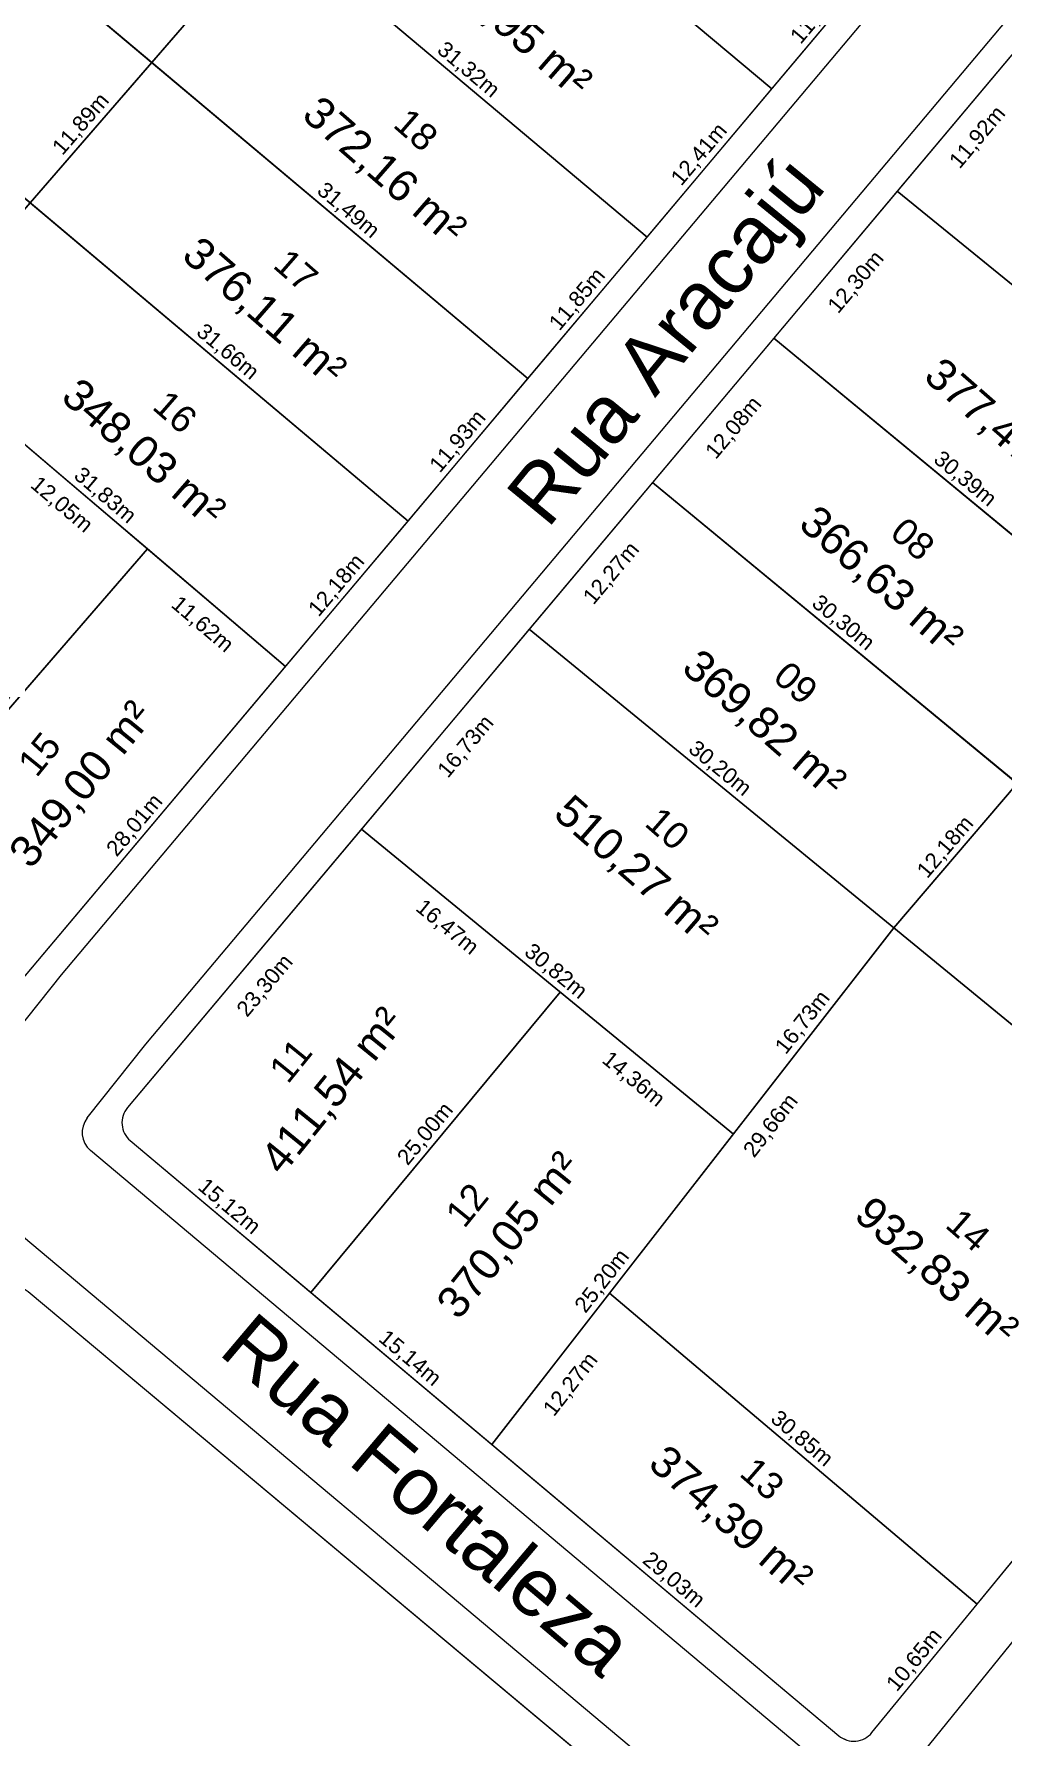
# Model space of a CAD drawing. Header units: metres. Extents: x 3808 to 8215, y 2374 to 6187.
# Drawn here: x 5140.2 to 5202.3, y 3120.1 to 3229.2 of the extents above; entities that cross this region are included whole.
import ezdxf

# ---------------------------------------------------------------- set-up
doc = ezdxf.new("R2010")
doc.units = ezdxf.units.M
for name, color, linetype in [('Areas Lotes', 1, 'Continuous'), ('Calçada', 8, 'Continuous'), ('COTAS', 7, 'Continuous'), ('Lote', 7, 'Continuous'), ('Nome das Ruas', 7, 'Continuous'), ('Nº Lote', 7, 'Continuous'), ('quadras', 7, 'Continuous')]:
    doc.layers.add(name, color=color, linetype=linetype)
doc.styles.add('Arial', font='arial.ttf')
doc.dimstyles.new('Copy(2) of ISO-25', dxfattribs={"dimtxt": 1, "dimasz": 2.5, "dimexe": 1.25, "dimexo": 0.625, "dimgap": 0.2, "dimtad": 1, "dimtoh": 1, "dimlfac": 1, "dimzin": 1, "dimtxsty": 'Arial', "dimblk": 'NONE', "dimcen": 0, "dimse1": 1, "dimse2": 1, "dimsd1": 1, "dimsd2": 1, "dimclrt": 256, "dimaunit": 1, "dimadec": 3, "dimazin": 0, "dimtfac": 1, "dimtmove": 0, "dimatfit": 3, "dimldrblk": 'NONE', "dimfxl": 1, "dimtolj": 1, "dimtzin": 0, "dimarcsym": 0})

# ---------------------------------------------------------------- blocks, each defined once
blk = doc.blocks.new('*D2411')
at = {"layer": 'Defpoints', "color": 0, "linetype": 'Continuous', "transparency": 16777216}
for p in [(5139.79, 3148.65), (5138.3, 3146.87), (5238.86, 3065.81)]:
    blk.add_point(p, dxfattribs=at)
at = {"layer": 'COTAS', "linetype": 'Continuous', "lineweight": 5, "transparency": 16777216, "insert": (5188.35, 3106.07), "char_height": 1, "attachment_point": 5, "rotation": 320.1004, "style": 'Arial'}
blk.add_mtext('\\A1;129,14m', dxfattribs=at)
blk = doc.blocks.new('_None')
blk = doc.blocks.new('*D2471')
at = {"layer": 'Defpoints', "color": 0, "linetype": 'Continuous', "transparency": 16777216}
for p in [(5146.34, 3158.32), (5157.92, 3148.6), (5157.92, 3148.6)]:
    blk.add_point(p, dxfattribs=at)
at = {"layer": 'COTAS', "linetype": 'Continuous', "lineweight": 5, "transparency": 16777216, "insert": (5152.65, 3154.07), "char_height": 1, "attachment_point": 5, "rotation": 319.9861, "style": 'Arial'}
blk.add_mtext('\\A1;15,12m', dxfattribs=at)
blk = doc.blocks.new('*D2472')
at = {"layer": 'Defpoints', "color": 0, "linetype": 'Continuous', "transparency": 16777216}
for p in [(5157.92, 3148.6), (5169.51, 3138.87), (5169.51, 3138.87)]:
    blk.add_point(p, dxfattribs=at)
at = {"layer": 'COTAS', "linetype": 'Continuous', "lineweight": 5, "transparency": 16777216, "insert": (5164.23, 3144.35), "char_height": 1, "attachment_point": 5, "rotation": 319.9861, "style": 'Arial'}
blk.add_mtext('\\A1;15,14m', dxfattribs=at)
blk = doc.blocks.new('*D2473')
at = {"layer": 'Defpoints', "color": 0, "linetype": 'Continuous', "transparency": 16777216}
for p in [(5169.51, 3138.87), (5191.75, 3120.2), (5191.75, 3120.2)]:
    blk.add_point(p, dxfattribs=at)
at = {"layer": 'COTAS', "linetype": 'Continuous', "lineweight": 5, "transparency": 16777216, "insert": (5181.14, 3130.15), "char_height": 1, "attachment_point": 5, "rotation": 319.9861, "style": 'Arial'}
blk.add_mtext('\\A1;29,03m', dxfattribs=at)
blk = doc.blocks.new('*D2474')
at = {"layer": 'Defpoints', "color": 0, "linetype": 'Continuous', "transparency": 16777216}
for p in [(5200.62, 3128.64), (5200.62, 3128.64), (5193.87, 3120.4)]:
    blk.add_point(p, dxfattribs=at)
at = {"layer": 'COTAS', "linetype": 'Continuous', "lineweight": 5, "transparency": 16777216, "insert": (5196.63, 3125.03), "char_height": 1, "attachment_point": 5, "rotation": 50.6648, "style": 'Arial'}
blk.add_mtext('\\A1;10,65m', dxfattribs=at)
blk = doc.blocks.new('*D2475')
at = {"layer": 'Defpoints', "color": 0, "linetype": 'Continuous', "transparency": 16777216}
for p in [(5219.71, 3151.93), (5219.71, 3151.93), (5200.62, 3128.64)]:
    blk.add_point(p, dxfattribs=at)
at = {"layer": 'COTAS', "linetype": 'Continuous', "lineweight": 5, "transparency": 16777216, "insert": (5209.55, 3140.79), "char_height": 1, "attachment_point": 5, "rotation": 50.6648, "style": 'Arial'}
blk.add_mtext('\\A1;30,12m', dxfattribs=at)
blk = doc.blocks.new('*D2481')
at = {"layer": 'Defpoints', "color": 0, "linetype": 'Continuous', "transparency": 16777216}
for p in [(5161.15, 3178.28), (5163.12, 3176.62), (5146.16, 3160.44)]:
    blk.add_point(p, dxfattribs=at)
at = {"layer": 'COTAS', "linetype": 'Continuous', "lineweight": 5, "transparency": 16777216, "insert": (5155.01, 3168.22), "char_height": 1, "attachment_point": 5, "rotation": 49.959, "style": 'Arial'}
blk.add_mtext('\\A1;23,30m', dxfattribs=at)
blk = doc.blocks.new('*D2482')
at = {"layer": 'Defpoints', "color": 0, "linetype": 'Continuous', "transparency": 16777216}
for p in [(5171.91, 3191.08), (5173.88, 3189.43), (5161.15, 3178.28)]:
    blk.add_point(p, dxfattribs=at)
at = {"layer": 'COTAS', "linetype": 'Continuous', "lineweight": 5, "transparency": 16777216, "insert": (5167.88, 3183.54), "char_height": 1, "attachment_point": 5, "rotation": 49.959, "style": 'Arial'}
blk.add_mtext('\\A1;16,73m', dxfattribs=at)
blk = doc.blocks.new('*D2483')
at = {"layer": 'Defpoints', "color": 0, "linetype": 'Continuous', "transparency": 16777216}
for p in [(5179.8, 3200.48), (5181.77, 3198.82), (5171.91, 3191.08)]:
    blk.add_point(p, dxfattribs=at)
at = {"layer": 'COTAS', "linetype": 'Continuous', "lineweight": 5, "transparency": 16777216, "insert": (5177.21, 3194.64), "char_height": 1, "attachment_point": 5, "rotation": 49.959, "style": 'Arial'}
blk.add_mtext('\\A1;12,27m', dxfattribs=at)
blk = doc.blocks.new('*D2484')
at = {"layer": 'Defpoints', "color": 0, "linetype": 'Continuous', "transparency": 16777216}
for p in [(5187.58, 3209.73), (5189.55, 3208.07), (5179.8, 3200.48)]:
    blk.add_point(p, dxfattribs=at)
at = {"layer": 'COTAS', "linetype": 'Continuous', "lineweight": 5, "transparency": 16777216, "insert": (5185.05, 3203.96), "char_height": 1, "attachment_point": 5, "rotation": 49.959, "style": 'Arial'}
blk.add_mtext('\\A1;12,08m', dxfattribs=at)
blk = doc.blocks.new('*D2485')
at = {"layer": 'Defpoints', "color": 0, "linetype": 'Continuous', "transparency": 16777216}
for p in [(5195.49, 3219.14), (5197.46, 3217.49), (5187.58, 3209.73)]:
    blk.add_point(p, dxfattribs=at)
at = {"layer": 'COTAS', "linetype": 'Continuous', "lineweight": 5, "transparency": 16777216, "insert": (5192.89, 3213.29), "char_height": 1, "attachment_point": 5, "rotation": 49.959, "style": 'Arial'}
blk.add_mtext('\\A1;12,30m', dxfattribs=at)
blk = doc.blocks.new('*D2486')
at = {"layer": 'Defpoints', "color": 0, "linetype": 'Continuous', "transparency": 16777216}
for p in [(5203.16, 3228.27), (5205.13, 3226.62), (5195.49, 3219.14)]:
    blk.add_point(p, dxfattribs=at)
at = {"layer": 'COTAS', "linetype": 'Continuous', "lineweight": 5, "transparency": 16777216, "insert": (5200.68, 3222.57), "char_height": 1, "attachment_point": 5, "rotation": 49.959, "style": 'Arial'}
blk.add_mtext('\\A1;11,92m', dxfattribs=at)
blk = doc.blocks.new('*D2493')
at = {"layer": 'Defpoints', "color": 0, "linetype": 'Continuous', "transparency": 16777216}
for p in [(5161.15, 3178.28), (5184.99, 3158.75), (5184.99, 3158.75)]:
    blk.add_point(p, dxfattribs=at)
at = {"layer": 'COTAS', "linetype": 'Continuous', "lineweight": 5, "transparency": 16777216, "insert": (5173.58, 3169.13), "char_height": 1, "attachment_point": 5, "rotation": 320.6865, "style": 'Arial'}
blk.add_mtext('\\A1;30,82m', dxfattribs=at)
blk = doc.blocks.new('*D2494')
at = {"layer": 'Defpoints', "color": 0, "linetype": 'Continuous', "transparency": 16777216}
for p in [(5173.89, 3167.84), (5173.89, 3167.84), (5157.92, 3148.6)]:
    blk.add_point(p, dxfattribs=at)
at = {"layer": 'COTAS', "linetype": 'Continuous', "lineweight": 5, "transparency": 16777216, "insert": (5165.29, 3158.73), "char_height": 1, "attachment_point": 5, "rotation": 50.3159, "style": 'Arial'}
blk.add_mtext('\\A1;25,00m', dxfattribs=at)
blk = doc.blocks.new('*D2495')
at = {"layer": 'Defpoints', "color": 0, "linetype": 'Continuous', "transparency": 16777216}
for p in [(5184.99, 3158.75), (5184.99, 3158.75), (5169.51, 3138.87)]:
    blk.add_point(p, dxfattribs=at)
at = {"layer": 'COTAS', "linetype": 'Continuous', "lineweight": 5, "transparency": 16777216, "insert": (5176.62, 3149.3), "char_height": 1, "attachment_point": 5, "rotation": 52.0931, "style": 'Arial'}
blk.add_mtext('\\A1;25,20m', dxfattribs=at)
blk = doc.blocks.new('*D2496')
at = {"layer": 'Defpoints', "color": 0, "linetype": 'Continuous', "transparency": 16777216}
for p in [(5177.05, 3148.55), (5200.62, 3128.64), (5200.62, 3128.64)]:
    blk.add_point(p, dxfattribs=at)
at = {"layer": 'COTAS', "linetype": 'Continuous', "lineweight": 5, "transparency": 16777216, "insert": (5189.35, 3139.2), "char_height": 1, "attachment_point": 5, "rotation": 319.8106, "style": 'Arial'}
blk.add_mtext('\\A1;30,85m', dxfattribs=at)
blk = doc.blocks.new('*D2497')
at = {"layer": 'Defpoints', "color": 0, "linetype": 'Continuous', "transparency": 16777216}
for p in [(5177.05, 3148.55), (5179, 3147.03), (5169.51, 3138.87)]:
    blk.add_point(p, dxfattribs=at)
at = {"layer": 'COTAS', "linetype": 'Continuous', "lineweight": 5, "transparency": 16777216, "insert": (5174.6, 3142.68), "char_height": 1, "attachment_point": 5, "rotation": 52.0931, "style": 'Arial'}
blk.add_mtext('\\A1;12,27m', dxfattribs=at)
blk = doc.blocks.new('*D2498')
at = {"layer": 'Defpoints', "color": 0, "linetype": 'Continuous', "transparency": 16777216}
for p in [(5195.27, 3171.95), (5197.18, 3170.46), (5177.05, 3148.55)]:
    blk.add_point(p, dxfattribs=at)
at = {"layer": 'COTAS', "linetype": 'Continuous', "lineweight": 5, "transparency": 16777216, "insert": (5187.43, 3159.26), "char_height": 1, "attachment_point": 5, "rotation": 52.0931, "style": 'Arial'}
blk.add_mtext('\\A1;29,66m', dxfattribs=at)
blk = doc.blocks.new('*D2499')
at = {"layer": 'Defpoints', "color": 0, "linetype": 'Continuous', "transparency": 16777216}
for p in [(5195.27, 3171.95), (5219.71, 3151.93), (5218.2, 3150.09)]:
    blk.add_point(p, dxfattribs=at)
at = {"layer": 'COTAS', "linetype": 'Continuous', "lineweight": 5, "transparency": 16777216, "insert": (5206.49, 3160.71), "char_height": 1, "attachment_point": 5, "rotation": 320.6865, "style": 'Arial'}
blk.add_mtext('\\A1;31,59m', dxfattribs=at)
blk = doc.blocks.new('*D2500')
at = {"layer": 'Defpoints', "color": 0, "linetype": 'Continuous', "transparency": 16777216}
for p in [(5195.27, 3171.95), (5195.27, 3171.95), (5184.92, 3158.81)]:
    blk.add_point(p, dxfattribs=at)
at = {"layer": 'COTAS', "linetype": 'Continuous', "lineweight": 5, "transparency": 16777216, "insert": (5189.47, 3165.87), "char_height": 1, "attachment_point": 5, "rotation": 51.7785, "style": 'Arial'}
blk.add_mtext('\\A1;16,73m', dxfattribs=at)
blk = doc.blocks.new('*D2501')
at = {"layer": 'Defpoints', "color": 0, "linetype": 'Continuous', "transparency": 16777216}
for p in [(5171.91, 3191.08), (5195.27, 3171.95), (5195.27, 3171.95)]:
    blk.add_point(p, dxfattribs=at)
at = {"layer": 'COTAS', "linetype": 'Continuous', "lineweight": 5, "transparency": 16777216, "insert": (5184.1, 3182.13), "char_height": 1, "attachment_point": 5, "rotation": 320.6865, "style": 'Arial'}
blk.add_mtext('\\A1;30,20m', dxfattribs=at)
blk = doc.blocks.new('*D2502')
at = {"layer": 'Defpoints', "color": 0, "linetype": 'Continuous', "transparency": 16777216}
for p in [(5203.18, 3181.21), (5203.18, 3181.21), (5195.27, 3171.95)]:
    blk.add_point(p, dxfattribs=at)
at = {"layer": 'COTAS', "linetype": 'Continuous', "lineweight": 5, "transparency": 16777216, "insert": (5198.62, 3177.1), "char_height": 1, "attachment_point": 5, "rotation": 49.5003, "style": 'Arial'}
blk.add_mtext('\\A1;12,18m', dxfattribs=at)
blk = doc.blocks.new('*D2506')
at = {"layer": 'Defpoints', "color": 0, "linetype": 'Continuous', "transparency": 16777216}
for p in [(5179.8, 3200.48), (5203.18, 3181.21), (5203.18, 3181.21)]:
    blk.add_point(p, dxfattribs=at)
at = {"layer": 'COTAS', "linetype": 'Continuous', "lineweight": 5, "transparency": 16777216, "insert": (5192, 3191.46), "char_height": 1, "attachment_point": 5, "rotation": 320.5069, "style": 'Arial'}
blk.add_mtext('\\A1;30,30m', dxfattribs=at)
blk = doc.blocks.new('*D2508')
at = {"layer": 'Defpoints', "color": 0, "linetype": 'Continuous', "transparency": 16777216}
for p in [(5187.58, 3209.73), (5211.03, 3190.4), (5211.03, 3190.4)]:
    blk.add_point(p, dxfattribs=at)
at = {"layer": 'COTAS', "linetype": 'Continuous', "lineweight": 5, "transparency": 16777216, "insert": (5199.81, 3200.68), "char_height": 1, "attachment_point": 5, "rotation": 320.5069, "style": 'Arial'}
blk.add_mtext('\\A1;30,39m', dxfattribs=at)
blk = doc.blocks.new('*D2510')
at = {"layer": 'Defpoints', "color": 0, "linetype": 'Continuous', "transparency": 16777216}
for p in [(5195.49, 3219.14), (5219.15, 3199.91), (5219.15, 3199.91)]:
    blk.add_point(p, dxfattribs=at)
at = {"layer": 'COTAS', "linetype": 'Continuous', "lineweight": 5, "transparency": 16777216, "insert": (5207.82, 3210.15), "char_height": 1, "attachment_point": 5, "rotation": 320.8914, "style": 'Arial'}
blk.add_mtext('\\A1;30,50m', dxfattribs=at)
blk = doc.blocks.new('*D2742')
at = {"layer": 'Defpoints', "color": 0, "linetype": 'Continuous', "transparency": 16777216}
for p in [(5156.29, 3188.69), (5156.29, 3188.69), (5138.25, 3167.27)]:
    blk.add_point(p, dxfattribs=at)
at = {"layer": 'COTAS', "linetype": 'Continuous', "lineweight": 5, "transparency": 16777216, "insert": (5146.66, 3178.5), "char_height": 1, "attachment_point": 5, "rotation": 49.9018, "style": 'Arial'}
blk.add_mtext('\\A1;28,01m', dxfattribs=at)
blk = doc.blocks.new('*D2743')
at = {"layer": 'Defpoints', "color": 0, "linetype": 'Continuous', "transparency": 16777216}
for p in [(5164.14, 3198.01), (5164.14, 3198.01), (5156.29, 3188.69)]:
    blk.add_point(p, dxfattribs=at)
at = {"layer": 'COTAS', "linetype": 'Continuous', "lineweight": 5, "transparency": 16777216, "insert": (5159.6, 3193.87), "char_height": 1, "attachment_point": 5, "rotation": 49.9018, "style": 'Arial'}
blk.add_mtext('\\A1;12,18m', dxfattribs=at)
blk = doc.blocks.new('*D2744')
at = {"layer": 'Defpoints', "color": 0, "linetype": 'Continuous', "transparency": 16777216}
for p in [(5171.83, 3207.14), (5171.83, 3207.14), (5164.14, 3198.01)]:
    blk.add_point(p, dxfattribs=at)
at = {"layer": 'COTAS', "linetype": 'Continuous', "lineweight": 5, "transparency": 16777216, "insert": (5167.37, 3203.09), "char_height": 1, "attachment_point": 5, "rotation": 49.9018, "style": 'Arial'}
blk.add_mtext('\\A1;11,93m', dxfattribs=at)
blk = doc.blocks.new('*D2745')
at = {"layer": 'Defpoints', "color": 0, "linetype": 'Continuous', "transparency": 16777216}
for p in [(5179.46, 3216.21), (5179.46, 3216.21), (5171.83, 3207.14)]:
    blk.add_point(p, dxfattribs=at)
at = {"layer": 'COTAS', "linetype": 'Continuous', "lineweight": 5, "transparency": 16777216, "insert": (5175.03, 3212.19), "char_height": 1, "attachment_point": 5, "rotation": 49.9018, "style": 'Arial'}
blk.add_mtext('\\A1;11,85m', dxfattribs=at)
blk = doc.blocks.new('*D2746')
at = {"layer": 'Defpoints', "color": 0, "linetype": 'Continuous', "transparency": 16777216}
for p in [(5187.45, 3225.7), (5187.45, 3225.7), (5179.46, 3216.21)]:
    blk.add_point(p, dxfattribs=at)
at = {"layer": 'COTAS', "linetype": 'Continuous', "lineweight": 5, "transparency": 16777216, "insert": (5182.84, 3221.47), "char_height": 1, "attachment_point": 5, "rotation": 49.9018, "style": 'Arial'}
blk.add_mtext('\\A1;12,41m', dxfattribs=at)
blk = doc.blocks.new('*D2747')
at = {"layer": 'Defpoints', "color": 0, "linetype": 'Continuous', "transparency": 16777216}
for p in [(5194.75, 3234.37), (5194.75, 3234.37), (5187.45, 3225.7)]:
    blk.add_point(p, dxfattribs=at)
at = {"layer": 'COTAS', "linetype": 'Continuous', "lineweight": 5, "transparency": 16777216, "insert": (5190.49, 3230.55), "char_height": 1, "attachment_point": 5, "rotation": 49.9018, "style": 'Arial'}
blk.add_mtext('\\A1;11,33m', dxfattribs=at)
blk = doc.blocks.new('*D2762')
at = {"layer": 'Defpoints', "color": 0, "linetype": 'Continuous', "transparency": 16777216}
for p in [(5147.71, 3227.39), (5147.71, 3227.39), (5139.92, 3218.4)]:
    blk.add_point(p, dxfattribs=at)
at = {"layer": 'COTAS', "linetype": 'Continuous', "lineweight": 5, "transparency": 16777216, "insert": (5143.21, 3223.42), "char_height": 1, "attachment_point": 5, "rotation": 49.0793, "style": 'Arial'}
blk.add_mtext('\\A1;11,89m', dxfattribs=at)
blk = doc.blocks.new('*D2763')
at = {"layer": 'Defpoints', "color": 0, "linetype": 'Continuous', "transparency": 16777216}
for p in [(5155.48, 3236.35), (5155.48, 3236.35), (5147.71, 3227.39)]:
    blk.add_point(p, dxfattribs=at)
at = {"layer": 'COTAS', "linetype": 'Continuous', "lineweight": 5, "transparency": 16777216, "insert": (5150.99, 3232.39), "char_height": 1, "attachment_point": 5, "rotation": 49.0793, "style": 'Arial'}
blk.add_mtext('\\A1;11,85m', dxfattribs=at)
blk = doc.blocks.new('*D2769')
at = {"layer": 'Defpoints', "color": 0, "linetype": 'Continuous', "transparency": 16777216}
for p in [(5147.44, 3196.23), (5147.44, 3196.23), (5128.09, 3173.9)]:
    blk.add_point(p, dxfattribs=at)
at = {"layer": 'COTAS', "linetype": 'Continuous', "lineweight": 5, "transparency": 16777216, "insert": (5137.16, 3185.59), "char_height": 1, "attachment_point": 5, "rotation": 49.0793, "style": 'Arial'}
blk.add_mtext('\\A1;29,55m', dxfattribs=at)
blk = doc.blocks.new('*D2773')
at = {"layer": 'Defpoints', "color": 0, "linetype": 'Continuous', "transparency": 16777216}
for p in [(5138.27, 3204.04), (5147.44, 3196.23), (5145.98, 3194.51)]:
    blk.add_point(p, dxfattribs=at)
at = {"layer": 'COTAS', "linetype": 'Continuous', "lineweight": 5, "transparency": 16777216, "insert": (5141.91, 3199.03), "char_height": 1, "attachment_point": 5, "rotation": 319.5993, "style": 'Arial'}
blk.add_mtext('\\A1;12,05m', dxfattribs=at)
blk = doc.blocks.new('*D2774')
at = {"layer": 'Defpoints', "color": 0, "linetype": 'Continuous', "transparency": 16777216}
for p in [(5147.44, 3196.23), (5156.29, 3188.69), (5154.83, 3186.98)]:
    blk.add_point(p, dxfattribs=at)
at = {"layer": 'COTAS', "linetype": 'Continuous', "lineweight": 5, "transparency": 16777216, "insert": (5150.93, 3191.36), "char_height": 1, "attachment_point": 5, "rotation": 319.5993, "style": 'Arial'}
blk.add_mtext('\\A1;11,62m', dxfattribs=at)
blk = doc.blocks.new('*D2776')
at = {"layer": 'Defpoints', "color": 0, "linetype": 'Continuous', "transparency": 16777216}
for p in [(5132.06, 3209.33), (5156.29, 3188.69), (5156.29, 3188.69)]:
    blk.add_point(p, dxfattribs=at)
at = {"layer": 'COTAS', "linetype": 'Continuous', "lineweight": 5, "transparency": 16777216, "insert": (5144.69, 3199.62), "char_height": 1, "attachment_point": 5, "rotation": 319.5863, "style": 'Arial'}
blk.add_mtext('\\A1;31,83m', dxfattribs=at)
blk = doc.blocks.new('*D2778')
at = {"layer": 'Defpoints', "color": 0, "linetype": 'Continuous', "transparency": 16777216}
for p in [(5139.92, 3218.4), (5164.14, 3198.01), (5164.14, 3198.01)]:
    blk.add_point(p, dxfattribs=at)
at = {"layer": 'COTAS', "linetype": 'Continuous', "lineweight": 5, "transparency": 16777216, "insert": (5152.55, 3208.82), "char_height": 1, "attachment_point": 5, "rotation": 319.9039, "style": 'Arial'}
blk.add_mtext('\\A1;31,66m', dxfattribs=at)
blk = doc.blocks.new('*D2779')
at = {"layer": 'Defpoints', "color": 0, "linetype": 'Continuous', "transparency": 16777216}
for p in [(5125.47, 3246.06), (5147.71, 3227.39), (5147.71, 3227.39)]:
    blk.add_point(p, dxfattribs=at)
at = {"layer": 'COTAS', "linetype": 'Continuous', "lineweight": 5, "transparency": 16777216, "insert": (5137.11, 3237.34), "char_height": 1, "attachment_point": 5, "rotation": 319.9832, "style": 'Arial'}
blk.add_mtext('\\A1;29,04m', dxfattribs=at)
blk = doc.blocks.new('*D2780')
at = {"layer": 'Defpoints', "color": 0, "linetype": 'Continuous', "transparency": 16777216}
for p in [(5147.71, 3227.39), (5171.83, 3207.14), (5171.83, 3207.14)]:
    blk.add_point(p, dxfattribs=at)
at = {"layer": 'COTAS', "linetype": 'Continuous', "lineweight": 5, "transparency": 16777216, "insert": (5160.28, 3217.88), "char_height": 1, "attachment_point": 5, "rotation": 319.9832, "style": 'Arial'}
blk.add_mtext('\\A1;31,49m', dxfattribs=at)
blk = doc.blocks.new('*D2782')
at = {"layer": 'Defpoints', "color": 0, "linetype": 'Continuous', "transparency": 16777216}
for p in [(5155.48, 3236.35), (5179.46, 3216.21), (5179.46, 3216.21)]:
    blk.add_point(p, dxfattribs=at)
at = {"layer": 'COTAS', "linetype": 'Continuous', "lineweight": 5, "transparency": 16777216, "insert": (5167.98, 3226.89), "char_height": 1, "attachment_point": 5, "rotation": 319.9832, "style": 'Arial'}
blk.add_mtext('\\A1;31,32m', dxfattribs=at)
blk = doc.blocks.new('*D2784')
at = {"layer": 'Defpoints', "color": 0, "linetype": 'Continuous', "transparency": 16777216}
for p in [(5163.58, 3245.7), (5163.58, 3245.7), (5187.45, 3225.7)]:
    blk.add_point(p, dxfattribs=at)
at = {"layer": 'COTAS', "linetype": 'Continuous', "lineweight": 5, "transparency": 16777216, "insert": (5176.03, 3236.31), "char_height": 1, "attachment_point": 5, "rotation": 320.0389, "style": 'Arial'}
blk.add_mtext('\\A1;31,14m', dxfattribs=at)
blk = doc.blocks.new('*D6290')
at = {"layer": 'Defpoints', "color": 0, "linetype": 'Continuous', "transparency": 16777216}
for p in [(5161.15, 3178.28), (5173.89, 3167.84), (5172.48, 3166.12)]:
    blk.add_point(p, dxfattribs=at)
at = {"layer": 'COTAS', "linetype": 'Continuous', "lineweight": 5, "transparency": 16777216, "insert": (5166.62, 3171.96), "char_height": 1, "attachment_point": 5, "rotation": 320.6865, "style": 'Arial'}
blk.add_mtext('\\A1;16,47m', dxfattribs=at)
blk = doc.blocks.new('*D6291')
at = {"layer": 'Defpoints', "color": 0, "linetype": 'Continuous', "transparency": 16777216}
for p in [(5173.89, 3167.84), (5184.99, 3158.75), (5183.61, 3157.05)]:
    blk.add_point(p, dxfattribs=at)
at = {"layer": 'COTAS', "linetype": 'Continuous', "lineweight": 5, "transparency": 16777216, "insert": (5178.56, 3162.22), "char_height": 1, "attachment_point": 5, "rotation": 320.6865, "style": 'Arial'}
blk.add_mtext('\\A1;14,36m', dxfattribs=at)

msp = doc.modelspace()

# ---------------------------------------------------------------- linework, layer by layer
at = {"layer": 'Calçada', "linetype": 'Continuous', "lineweight": 5}
for p, q in [((5147.328, 3164.507), (5216.456, 3246.688)), ((5267.433, 3205.856), (5195.081, 3116.619)), ((5143.577, 3159.774), (5147.328, 3164.507)), ((5192.951, 3116.415), (5143.788, 3157.694)), ((5200.306, 3101.1), (5139.504, 3152.15))]:
    msp.add_line(p, q, dxfattribs=at)
at = {"layer": 'Calçada', "linetype": 'Continuous', "lineweight": 5, "flags": 128}
msp.add_lwpolyline([(5138.266, 3164.344, -0.422542), (5136.126, 3164.126), (5088.868, 3203.805, -0.4143551), (5088.684, 3205.919), (5167.057, 3299.171, -0.4113763), (5169.16, 3299.364), (5172.41, 3296.685), (5214.232, 3261.654), (5216.566, 3259.817, -0.4300369), (5216.765, 3257.648), (5211.147, 3251.251), (5141.905, 3168.935), (5138.266, 3164.344)], format="xyb", dxfattribs=at)
at = {"layer": 'Calçada', "linetype": 'Continuous', "lineweight": 5}
msp.add_arc((5144.752, 3158.842), 1.5, 141.60701, 229.98262, dxfattribs=at)
at = {"layer": 'Lote', "linetype": 'Continuous', "lineweight": 5}
for p, q in [((5187.45, 3225.699), (5140.915, 3264.693)), ((5125.471, 3246.062), (5171.825, 3207.143)), ((5164.138, 3198.013), (5117.907, 3236.938)), ((5157.606, 3234.556), (5179.459, 3216.209)), ((5132.052, 3209.324), (5153.552, 3234.127)), ((5110.337, 3227.806), (5156.291, 3188.694)), ((5243.082, 3180.452), (5195.488, 3219.142)), ((5208.915, 3192.142), (5187.576, 3209.727)), ((5227.392, 3161.257), (5179.803, 3200.477)), ((5128.086, 3173.901), (5147.44, 3196.228)), ((5219.711, 3151.934), (5171.907, 3191.08)), ((5195.272, 3171.946), (5209.13, 3188.172)), ((5184.995, 3158.747), (5161.147, 3178.276)), ((5169.514, 3138.867), (5195.272, 3171.946)), ((5157.921, 3148.599), (5173.888, 3167.843)), ((5200.619, 3128.637), (5177.051, 3148.546))]:
    msp.add_line(p, q, dxfattribs=at)
at = {"layer": 'Lote', "linetype": 'Continuous', "lineweight": 5, "flags": 128}
for points in [[(5153.107, 3238.334), (5133.035, 3255.186), (5125.471, 3246.062), (5147.711, 3227.389), (5153.552, 3234.127)], [(5157.606, 3234.556), (5179.459, 3216.209), (5187.45, 3225.699), (5163.583, 3245.698), (5157.395, 3238.56)], [(5153.552, 3234.127), (5147.711, 3227.389), (5171.825, 3207.143), (5179.459, 3216.209), (5157.606, 3234.556)], [(5212.937, 3192.63), (5219.151, 3199.905), (5195.488, 3219.142), (5187.576, 3209.727), (5208.915, 3192.142)], [(5208.915, 3192.142), (5187.576, 3209.727), (5179.803, 3200.477), (5203.183, 3181.209), (5209.13, 3188.172)]]:
    msp.add_lwpolyline(points, dxfattribs=at)
for points in [[(5187.45, 3225.699), (5194.751, 3234.369), (5171.008, 3254.264), (5163.583, 3245.698)], [(5139.922, 3218.403), (5147.711, 3227.389), (5125.471, 3246.062), (5117.907, 3236.938)], [(5219.151, 3199.905), (5226.993, 3209.087), (5203.159, 3228.271), (5195.488, 3219.142)], [(5164.138, 3198.013), (5171.825, 3207.143), (5147.711, 3227.389), (5139.922, 3218.403)], [(5156.291, 3188.694), (5164.138, 3198.013), (5139.922, 3218.403), (5132.052, 3209.324)], [(5118.89, 3181.684), (5128.086, 3173.901), (5147.44, 3196.228), (5138.266, 3204.036)], [(5195.272, 3171.946), (5203.183, 3181.209), (5179.803, 3200.477), (5171.907, 3191.08)], [(5171.907, 3191.08), (5161.147, 3178.276), (5184.995, 3158.747), (5195.272, 3171.946)], [(5219.711, 3151.934), (5227.368, 3161.277), (5203.183, 3181.209), (5195.272, 3171.946)], [(5200.619, 3128.637), (5219.711, 3151.934), (5195.272, 3171.946), (5177.051, 3148.546)], [(5184.995, 3158.747), (5173.888, 3167.843), (5157.921, 3148.599), (5169.514, 3138.867)]]:
    msp.add_lwpolyline(points, close=True, dxfattribs=at)
for points in [[(5156.291, 3188.694), (5147.44, 3196.228), (5128.086, 3173.901), (5136.134, 3167.09, 0.4149434), (5138.25, 3167.269)], [(5146.156, 3160.436, 0.4143523), (5146.339, 3158.322), (5157.921, 3148.599), (5173.888, 3167.843), (5161.147, 3178.276)], [(5191.745, 3120.203, 0.4176871), (5193.87, 3120.401), (5200.619, 3128.637), (5177.051, 3148.546), (5169.514, 3138.867)]]:
    msp.add_lwpolyline(points, format="xyb", close=True, dxfattribs=at)
at = {"layer": 'quadras', "linetype": 'Continuous', "lineweight": 5}
for p, q in [((5138.25, 3167.269), (5213.754, 3256.938)), ((5222.272, 3251.016), (5146.156, 3160.436)), ((5193.87, 3120.401), (5268.579, 3211.564)), ((5146.339, 3158.322), (5191.745, 3120.203)), ((5238.862, 3065.806), (5139.786, 3148.645))]:
    msp.add_line(p, q, dxfattribs=at)
at = {"layer": 'quadras', "linetype": 'Continuous', "lineweight": 5, "flags": 128}
for points in [[(5162.111, 2973.293, 0.4182196), (5164.239, 2973.477), (5239.054, 3063.698, 0.4130255), (5238.862, 3065.806), (5139.786, 3148.645, 0.4129205), (5137.677, 3148.462), (5062.905, 3059.833, 0.4126962), (5063.079, 3057.724)], [(5139.786, 3148.645, 0.4129205), (5137.677, 3148.462), (5062.905, 3059.833, 0.4126962), (5063.079, 3057.724), (5162.111, 2973.293, 0.4182196), (5164.239, 2973.477), (5239.054, 3063.698, 0.4130255), (5238.862, 3065.806)]]:
    msp.add_lwpolyline(points, format="xyb", close=True, dxfattribs=at)
at = {"layer": 'quadras', "linetype": 'Continuous', "lineweight": 5}
for centre, start, end in [((5147.304, 3159.471), 139.95896, 229.9861), ((5192.71, 3121.352), 229.9861, 320.66477)]:
    msp.add_arc(centre, 1.5, start, end, dxfattribs=at)

# ---------------------------------------------------------------- texts
at = {"layer": 'Areas Lotes', "color": 1, "lineweight": 5, "style": 'Arial'}
for s, rotation, p in [('386,95 m²', 318.90341, (5165.293, 3233.314)), ('372,16 m²', 318.90341, (5157.244, 3223.892)), ('376,11 m²', 318.90341, (5149.545, 3214.881)), ('377,47m²', 318.90341, (5197.096, 3207.139)), ('348,03 m²', 318.90341, (5141.807, 3205.823)), ('366,63 m²', 318.90341, (5189.08, 3197.678)), ('369,82 m²', 318.90341, (5181.584, 3188.458)), ('349,00 m²', 50.94257, (5139.962, 3175.648)), ('510,27 m²', 318.90341, (5173.366, 3179.129)), ('411,54 m²', 50.94257, (5156.066, 3156.019)), ('370,05 m²', 50.94257, (5167.368, 3146.763)), ('932,83 m²', 318.90341, (5192.629, 3153.4)), ('374,39 m²', 318.90341, (5179.439, 3137.481))]:
    msp.add_text(s, height=2.0071, rotation=rotation, dxfattribs=at).set_placement(p)
at = {"layer": 'Nome das Ruas', "lineweight": 5, "style": 'Arial'}
for s, rotation, p in [('Rua Aracajú', 50.70263, (5173.082, 3197.458, 190.804)), ('Rua Fortaleza', 319.74403, (5151.9, 3144.703, 190.804))]:
    msp.add_text(s, height=3.68425, rotation=rotation, dxfattribs=at).set_placement(p)
at = {"layer": 'Nº Lote', "lineweight": 5, "style": 'Arial'}
for s, rotation, p in [('18', 318.90341, (5163.102, 3223.313, 1.156)), ('17', 318.90341, (5155.403, 3214.302, 1.156)), ('16', 318.90341, (5147.665, 3205.244, 1.156)), ('08', 318.90341, (5194.938, 3197.099, 1.156)), ('09', 318.90341, (5187.442, 3187.879, 1.156)), ('15', 50.94257, (5140.332, 3181.523, 1.156)), ('10', 318.90341, (5179.224, 3178.55, 1.156)), ('11', 50.94257, (5156.436, 3161.894, 1.156)), ('12', 50.94257, (5167.739, 3152.638, 1.156)), ('14', 318.90341, (5198.487, 3152.821, 1.156)), ('13', 318.90341, (5185.297, 3136.902, 1.156))]:
    msp.add_text(s, height=1.706, rotation=rotation, dxfattribs=at).set_placement(p)

# ---------------------------------------------------------------- dimensions: what is measured, and where the dimension line sits
at = {"layer": 'COTAS', "linetype": 'Continuous', "lineweight": 5}
for p1, p2, distance, picture, middle in [((5125.471, 3246.062), (5147.711, 3227.389), 0, '*D2779', (5137.106, 3237.339)), ((5187.45, 3225.699), (5163.583, 3245.698), 0, '*D2784', (5176.031, 3236.312)), ((5155.475, 3236.345), (5179.459, 3216.209), 0, '*D2782', (5167.982, 3226.89)), ((5147.711, 3227.389), (5171.825, 3207.143), 0, '*D2780', (5160.283, 3217.879)), ((5139.922, 3218.403), (5164.138, 3198.013), 0, '*D2778', (5152.546, 3208.821)), ((5195.488, 3219.142), (5219.151, 3199.905), 0, '*D2510', (5207.825, 3210.145)), ((5187.576, 3209.727), (5211.031, 3190.398), 0, '*D2508', (5199.813, 3200.681)), ((5132.057, 3209.33), (5156.291, 3188.694), 0, '*D2776', (5144.693, 3199.622)), ((5179.803, 3200.477), (5203.183, 3181.209), 0, '*D2506', (5192.002, 3191.461)), ((5156.291, 3188.694), (5164.138, 3198.013), 0, '*D2743', (5159.602, 3193.87)), ((5128.086, 3173.901), (5147.44, 3196.228), 0, '*D2769', (5137.158, 3185.589)), ((5171.907, 3191.08), (5195.272, 3171.946), 0, '*D2501', (5184.097, 3182.133)), ((5138.25, 3167.269), (5156.291, 3188.694), 0, '*D2742', (5146.658, 3178.497)), ((5195.272, 3171.946), (5203.183, 3181.209), 0, '*D2502', (5198.619, 3177.098)), ((5146.156, 3160.436), (5161.147, 3178.276), -2.573, '*D2481', (5155.008, 3168.216)), ((5161.147, 3178.276), (5184.995, 3158.747), 0, '*D2493', (5173.578, 3169.131)), ((5161.147, 3178.276), (5173.888, 3167.843), -2.221, '*D6290', (5166.617, 3171.96)), ((5177.051, 3148.546), (5195.272, 3171.946), -2.414, '*D2498', (5187.434, 3159.256)), ((5184.924, 3158.805), (5195.272, 3171.946), 0, '*D2500', (5189.469, 3165.872)), ((5195.272, 3171.946), (5219.711, 3151.934), -2.389, '*D2499', (5206.486, 3160.712)), ((5157.9207, 3148.5995), (5173.8877, 3167.8426), 0, '*D2494', (5165.2878, 3158.7325)), ((5173.888, 3167.843), (5184.995, 3158.747), -2.188, '*D6291', (5178.563, 3162.222)), ((5146.339, 3158.322), (5157.921, 3148.599), 0, '*D2471', (5152.645, 3154.074)), ((5169.514, 3138.867), (5184.995, 3158.747), 0, '*D2495', (5176.622, 3149.299)), ((5238.862, 3065.806), (5139.786, 3148.645), 2.312, '*D2411', (5188.354, 3106.066)), ((5157.921, 3148.599), (5169.514, 3138.867), 0, '*D2472', (5164.232, 3144.346)), ((5169.514, 3138.867), (5177.051, 3148.546), -2.467, '*D2497', (5174.597, 3142.683)), ((5177.051, 3148.546), (5200.619, 3128.637), 0, '*D2496', (5189.352, 3139.204)), ((5169.514, 3138.867), (5191.745, 3120.203), 0, '*D2473', (5181.145, 3130.148)), ((5193.87, 3120.401), (5200.619, 3128.637), 0, '*D2474', (5196.625, 3125.027))]:
    dim = msp.add_aligned_dim(p1=p1, p2=p2, distance=distance, dimstyle='Copy(2) of ISO-25', override={"dimpost": 'm'}, dxfattribs=at)
    dim.commit()
    dim.dimension.update_dxf_attribs({"geometry": picture, "text_midpoint": middle})
for base, p1, p2, angle, picture, middle in [((5155.475, 3236.345), (5147.711, 3227.389), (5155.475, 3236.345), 229.0793, '*D2763', (5150.988, 3232.392)), ((5194.751, 3234.369), (5187.45, 3225.699), (5194.751, 3234.369), 229.90179, '*D2747', (5190.488, 3230.55)), ((5205.129, 3226.616), (5195.488, 3219.142), (5203.159, 3228.271), 229.95896, '*D2486', (5200.68, 3222.567)), ((5147.711, 3227.389), (5139.922, 3218.403), (5147.711, 3227.389), 229.0793, '*D2762', (5143.211, 3223.42)), ((5187.45, 3225.699), (5179.459, 3216.209), (5187.45, 3225.699), 229.90179, '*D2746', (5182.842, 3221.47)), ((5197.457, 3217.487), (5187.576, 3209.727), (5195.488, 3219.142), 229.95896, '*D2485', (5192.889, 3213.295)), ((5179.459, 3216.209), (5171.825, 3207.143), (5179.459, 3216.209), 229.90179, '*D2745', (5175.029, 3212.191)), ((5189.546, 3208.072), (5179.803, 3200.477), (5187.576, 3209.727), 229.95896, '*D2484', (5185.046, 3203.962)), ((5171.8252, 3207.1426), (5164.1381, 3198.0133), (5171.8252, 3207.1426), 229.90179, '*D2744', (5167.369, 3203.0938)), ((5145.982, 3194.515), (5138.266, 3204.036), (5147.44, 3196.228), 139.59926, '*D2773', (5141.914, 3199.029)), ((5181.773, 3198.822), (5171.907, 3191.08), (5179.803, 3200.477), 229.95896, '*D2483', (5177.212, 3194.639)), ((5154.833, 3186.981), (5147.44, 3196.228), (5156.291, 3188.694), 139.59926, '*D2774', (5150.927, 3191.358)), ((5173.8765, 3189.425), (5161.1468, 3178.2759), (5171.9066, 3191.0803), 229.95896, '*D2482', (5167.8834, 3183.5381)), ((5219.711, 3151.934), (5200.619, 3128.637), (5219.711, 3151.934), 230.66477, '*D2475', (5209.546, 3140.793))]:
    dim = msp.add_linear_dim(base=base, p1=p1, p2=p2, angle=angle, dimstyle='Copy(2) of ISO-25', override={"dimpost": 'm', "dimtmove": 1}, dxfattribs=at)
    dim.commit()
    dim.dimension.update_dxf_attribs({"geometry": picture, "text_midpoint": middle})

doc.saveas('drawing.dxf')
